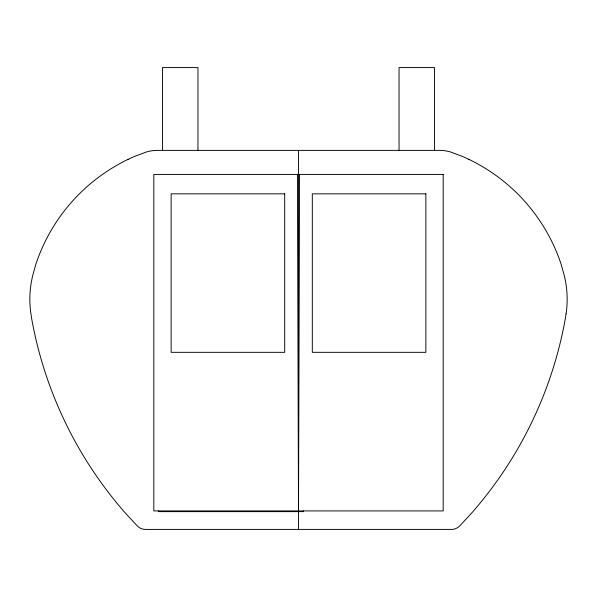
<?xml version="1.0" encoding="UTF-8"?>
<svg xmlns="http://www.w3.org/2000/svg" width="597" height="597" viewBox="0 0 597 597"><rect width="100%" height="100%" fill="white"/><g stroke="black" fill="none" stroke-linecap="round" stroke-linejoin="round"><path stroke-width="0.9" d="M299.575 174.421L298.5 510.92L297.425 174.421M128.109 159.586L128.542 159.362M468.458 159.362L468.891 159.586M434.526 150.384L434.526 67.588L399.042 67.588L399.042 150.384M303.463 510.92L303.463 511.629L158.78 511.629L158.78 510.92M298.5 150.384L298.5 529.412M197.958 150.384L197.958 67.588L162.474 67.588L162.474 150.384M566.06 313.835L565.366 318.432A402.259 402.259 0 0 1 471.376 513.368L459.847 525.778A11.388 11.388 0 0 1 451.504 529.412L145.496 529.412A11.388 11.388 0 0 1 137.153 525.778L125.616 513.368A402.259 402.259 0 0 1 31.634 318.432L30.94 313.835A98.08 98.08 0 0 1 33.484 272.747L35.865 264.262A178.787 178.787 0 0 1 134.34 156.511L146.414 151.974A39.559 39.559 0 0 1 157.511 150.384L439.489 150.384A39.559 39.559 0 0 1 450.586 151.974L462.66 156.511A178.787 178.787 0 0 1 561.135 264.262L563.516 272.747A98.08 98.08 0 0 1 566.06 313.835M443.183 174.421L153.817 174.421L153.817 510.92L443.183 510.92L443.183 174.421M284.694 193.831L171.138 193.831L171.138 352.327L284.694 352.327L284.694 193.831M425.862 193.831L312.306 193.831L312.306 352.327L425.862 352.327L425.862 193.831"/></g></svg>
